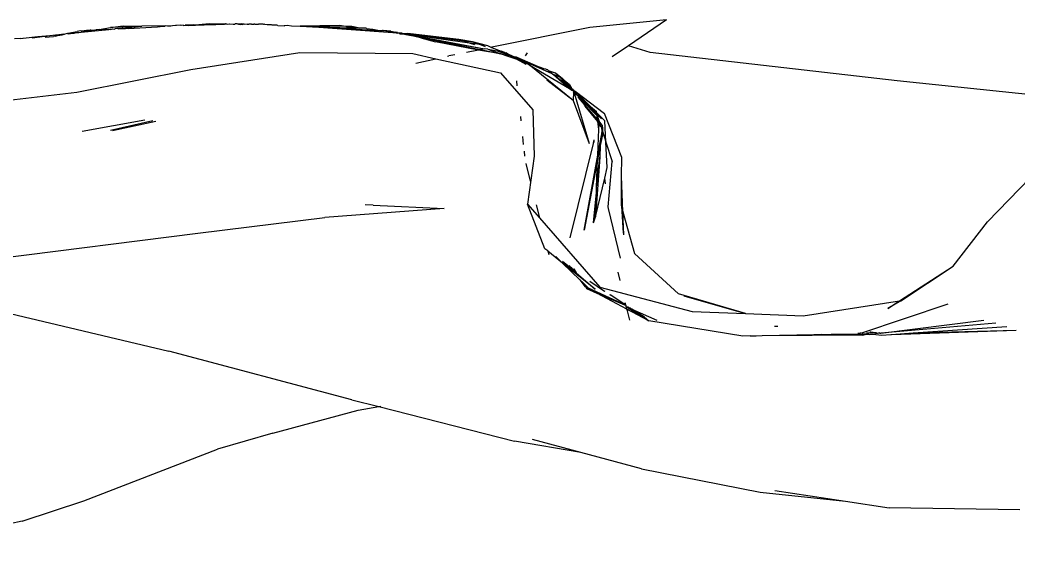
# Model space of a CAD drawing. Header units: millimetres. Extents: x -41292 to 298682, y -22072 to 33155.
# Drawn here: x 34449.2 to 34556.5, y -11868.1 to -11811.3 of the extents above; entities that cross this region are included whole.
import ezdxf

# ---------------------------------------------------------------- set-up
doc = ezdxf.new("R2010")
doc.units = ezdxf.units.MM

# ---------------------------------------------------------------- blocks, each defined once
blk = doc.blocks.new('rmfnasesx')
for p, q in [((61982, 3701.11), (61973.74, 3700.28)), ((61982, 3701.11), (61977.9, 3698.32)), ((61917.61, 3699.69), (61918.61, 3699.88)), ((61918.77, 3699.89), (61918.61, 3699.88)), ((61918.76, 3699.74), (61919.04, 3699.78)), ((61919, 3699.92), (61918.77, 3699.89)), ((61919.08, 3699.91), (61919, 3699.92)), ((61919.04, 3699.78), (61922, 3700.08)), ((61919.04, 3699.78), (61920.03, 3699.96)), ((61919.18, 3699.9), (61919.08, 3699.91)), ((61919.36, 3699.92), (61919.18, 3699.9)), ((61919.44, 3699.93), (61919.36, 3699.92)), ((61919.48, 3699.93), (61919.44, 3699.93)), ((61919.6, 3699.97), (61919.48, 3699.93)), ((61919.8, 3699.99), (61919.6, 3699.97)), ((61919.99, 3700), (61919.8, 3699.99)), ((61920.05, 3700.01), (61919.99, 3700)), ((61920.03, 3699.96), (61919.99, 3700)), ((61920.34, 3699.98), (61920.03, 3699.96)), ((61920.34, 3699.98), (61920.05, 3700.01)), ((61920.44, 3700.02), (61920.34, 3699.98)), ((61920.44, 3700.02), (61920.59, 3700.05)), ((61920.74, 3700.04), (61920.59, 3700.05)), ((61920.96, 3700.07), (61920.74, 3700.04)), ((61920.96, 3700.07), (61922.2, 3700.29)), ((61920.96, 3700.07), (61922, 3700.08)), ((61922, 3700.08), (61922.13, 3700.12)), ((61922.13, 3700.12), (61922.18, 3700.09)), ((61922.18, 3700.09), (61922.41, 3700.14)), ((61922.2, 3700.29), (61923.55, 3700.46)), ((61924.82, 3700.35), (61922.2, 3700.29)), ((61922.41, 3700.14), (61922.57, 3700.13)), ((61922.57, 3700.13), (61922.65, 3700.14)), ((61922.65, 3700.14), (61922.7, 3700.14)), ((61922.96, 3700.17), (61922.7, 3700.14)), ((61922.96, 3700.17), (61923.03, 3700.16)), ((61923.03, 3700.16), (61923.07, 3700.18)), ((61923.07, 3700.18), (61924.82, 3700.35)), ((61923.07, 3700.18), (61923.78, 3700.2)), ((61923.55, 3700.46), (61925.56, 3700.43)), ((61923.78, 3700.2), (61923.97, 3700.22)), ((61923.97, 3700.22), (61924.1, 3700.2)), ((61924.1, 3700.2), (61927.23, 3700.38)), ((61924.82, 3700.35), (61925.56, 3700.43)), ((61928.05, 3700.48), (61925.56, 3700.43)), ((61927.23, 3700.38), (61927.52, 3700.42)), ((61927.52, 3700.42), (61928.02, 3700.43)), ((61928.02, 3700.43), (61928.05, 3700.48)), ((61928.31, 3700.44), (61928.05, 3700.48)), ((61928.67, 3700.44), (61928.31, 3700.44)), ((61928.86, 3700.49), (61928.67, 3700.44)), ((61929.19, 3700.5), (61928.86, 3700.49)), ((61929.28, 3700.52), (61929.19, 3700.5)), ((61929.72, 3700.53), (61929.28, 3700.52)), ((61929.78, 3700.51), (61929.72, 3700.53)), ((61929.99, 3700.55), (61929.78, 3700.51)), ((61930.02, 3700.51), (61929.99, 3700.55)), ((61930.02, 3700.51), (61930.2, 3700.56)), ((61930.62, 3700.49), (61930.02, 3700.51)), ((61931.12, 3700.57), (61930.2, 3700.56)), ((61932.04, 3700.55), (61930.62, 3700.49)), ((61931.12, 3700.57), (61931.28, 3700.58)), ((61931.28, 3700.58), (61932.81, 3700.71)), ((61931.28, 3700.58), (61933.56, 3700.69)), ((61932.27, 3700.53), (61932.04, 3700.55)), ((61933.08, 3700.6), (61932.27, 3700.53)), ((61932.81, 3700.71), (61933.56, 3700.69)), ((61933.52, 3700.58), (61933.08, 3700.6)), ((61934.4, 3700.62), (61933.52, 3700.58)), ((61933.56, 3700.69), (61933.62, 3700.7)), ((61933.62, 3700.7), (61934.52, 3700.74)), ((61933.62, 3700.7), (61934.43, 3700.68)), ((61934.63, 3700.68), (61934.4, 3700.62)), ((61934.43, 3700.68), (61934.63, 3700.68)), ((61934.52, 3700.74), (61934.63, 3700.68)), ((61934.63, 3700.68), (61934.77, 3700.67)), ((61934.77, 3700.67), (61934.96, 3700.68)), ((61934.96, 3700.68), (61935, 3700.69)), ((61935, 3700.69), (61935.38, 3700.66)), ((61935.38, 3700.66), (61935.54, 3700.67)), ((61935.54, 3700.67), (61935.6, 3700.71)), ((61935.6, 3700.71), (61935.65, 3700.72)), ((61935.65, 3700.72), (61935.76, 3700.71)), ((61935.76, 3700.71), (61935.84, 3700.7)), ((61935.84, 3700.7), (61936.26, 3700.73)), ((61935.84, 3700.7), (61935.96, 3700.64)), ((61935.96, 3700.64), (61936.17, 3700.63)), ((61936.17, 3700.63), (61936.22, 3700.64)), ((61936.22, 3700.64), (61936.34, 3700.63)), ((61936.26, 3700.73), (61936.89, 3700.65)), ((61936.34, 3700.63), (61936.46, 3700.64)), ((61936.64, 3700.63), (61936.46, 3700.64)), ((61936.89, 3700.65), (61936.64, 3700.63)), ((61936.89, 3700.65), (61937.08, 3700.65)), ((61937.18, 3700.65), (61937.08, 3700.65)), ((61937.35, 3700.64), (61937.18, 3700.65)), ((61937.35, 3700.64), (61937.59, 3700.67)), ((61937.72, 3700.66), (61937.59, 3700.67)), ((61937.72, 3700.66), (61937.76, 3700.66)), ((61937.76, 3700.66), (61937.83, 3700.66)), ((61937.83, 3700.66), (61938.02, 3700.67)), ((61938.02, 3700.67), (61938.11, 3700.67)), ((61938.25, 3700.66), (61938.11, 3700.67)), ((61938.31, 3700.65), (61938.25, 3700.66)), ((61938.37, 3700.65), (61938.31, 3700.65)), ((61938.44, 3700.65), (61938.37, 3700.65)), ((61938.51, 3700.65), (61938.44, 3700.65)), ((61938.6, 3700.64), (61938.51, 3700.65)), ((61938.65, 3700.62), (61938.6, 3700.64)), ((61938.7, 3700.64), (61938.65, 3700.62)), ((61938.78, 3700.62), (61938.7, 3700.64)), ((61939.02, 3700.58), (61938.78, 3700.62)), ((61939.12, 3700.59), (61939.02, 3700.58)), ((61939.29, 3700.58), (61939.12, 3700.59)), ((61939.5, 3700.58), (61939.29, 3700.58)), ((61939.58, 3700.56), (61939.5, 3700.58)), ((61939.73, 3700.56), (61939.58, 3700.56)), ((61939.88, 3700.55), (61939.73, 3700.56)), ((61940.06, 3700.56), (61939.88, 3700.55)), ((61940.18, 3700.51), (61940.06, 3700.56)), ((61940.18, 3700.51), (61940.88, 3700.48)), ((61940.88, 3700.48), (61940.91, 3700.52)), ((61940.91, 3700.52), (61940.95, 3700.52)), ((61940.95, 3700.52), (61941.19, 3700.54)), ((61941.19, 3700.54), (61941.66, 3700.46)), ((61941.66, 3700.46), (61942.59, 3700.43)), ((61946.77, 3700.51), (61942.59, 3700.43)), ((61953.06, 3699.67), (61942.59, 3700.43)), ((61942.59, 3700.43), (61949.95, 3700.04)), ((61942.59, 3700.43), (61949, 3700.24)), ((61947.5, 3700.42), (61942.59, 3700.43)), ((61947.5, 3700.42), (61946.77, 3700.51)), ((61947.53, 3700.41), (61947.5, 3700.42)), ((61947.58, 3700.41), (61947.53, 3700.41)), ((61948.13, 3700.4), (61947.58, 3700.41)), ((61947.58, 3700.41), (61949, 3700.24)), ((61949, 3700.24), (61948.13, 3700.4)), ((61949.07, 3700.23), (61949, 3700.24)), ((61949.16, 3700.23), (61949.07, 3700.23)), ((61949.21, 3700.22), (61949.16, 3700.23)), ((61949.65, 3700.21), (61949.21, 3700.22)), ((61949.77, 3700.2), (61949.65, 3700.21)), ((61949.77, 3700.2), (61950.32, 3700.12)), ((61949.95, 3700.04), (61951.13, 3699.98)), ((61950.32, 3700.12), (61950.39, 3700.12)), ((61950.39, 3700.12), (61951.13, 3699.98)), ((61951.13, 3699.98), (61951.17, 3699.97)), ((61951.17, 3699.97), (61951.37, 3699.97)), ((61951.37, 3699.97), (61951.45, 3699.96)), ((61951.5, 3699.96), (61951.45, 3699.96)), ((61951.54, 3699.95), (61951.5, 3699.96)), ((61951.77, 3699.94), (61951.54, 3699.95)), ((61951.8, 3699.94), (61951.77, 3699.94)), ((61951.8, 3699.94), (61951.85, 3699.89)), ((61951.9, 3699.93), (61951.8, 3699.94)), ((61952.63, 3699.79), (61951.85, 3699.89)), ((61952.34, 3699.91), (61951.9, 3699.93)), ((61952.34, 3699.91), (61952.86, 3699.81)), ((61952.63, 3699.79), (61952.86, 3699.81)), ((61952.63, 3699.79), (61953.06, 3699.67)), ((61953.06, 3699.77), (61952.86, 3699.81)), ((61953.06, 3699.77), (61953.47, 3699.73)), ((61973.74, 3700.28), (61963.2, 3698.16)), ((61912.5, 3699.11), (61911.87, 3699.08)), ((61912.5, 3699.11), (61912.76, 3699.16)), ((61912.76, 3699.16), (61912.78, 3699.13)), ((61912.78, 3699.13), (61914.36, 3699.32)), ((61913.76, 3699.18), (61915.64, 3699.43)), ((61914.36, 3699.32), (61915.64, 3699.43)), ((61915.14, 3699.26), (61916.04, 3699.31)), ((61915.64, 3699.43), (61916.27, 3699.51)), ((61916.26, 3699.37), (61916.04, 3699.31)), ((61916.26, 3699.37), (61916.94, 3699.56)), ((61916.95, 3699.47), (61916.26, 3699.37)), ((61916.27, 3699.51), (61916.94, 3699.56)), ((61916.94, 3699.56), (61917.13, 3699.6)), ((61917.07, 3699.51), (61916.95, 3699.47)), ((61917.27, 3699.59), (61917.07, 3699.51)), ((61917.13, 3699.6), (61917.27, 3699.59)), ((61917.56, 3699.64), (61917.27, 3699.59)), ((61917.61, 3699.69), (61917.56, 3699.64)), ((61917.56, 3699.64), (61917.65, 3699.6)), ((61917.65, 3699.6), (61917.88, 3699.65)), ((61917.88, 3699.65), (61918.03, 3699.67)), ((61918.03, 3699.67), (61918.09, 3699.69)), ((61918.09, 3699.69), (61918.22, 3699.7)), ((61918.22, 3699.7), (61918.26, 3699.69)), ((61918.26, 3699.69), (61918.54, 3699.74)), ((61918.54, 3699.74), (61918.76, 3699.74)), ((61953.22, 3699.66), (61953.06, 3699.67)), ((61953.22, 3699.66), (61953.36, 3699.62)), ((61953.36, 3699.62), (61953.47, 3699.61)), ((61953.47, 3699.73), (61953.57, 3699.68)), ((61953.95, 3699.51), (61953.47, 3699.61)), ((61953.47, 3699.61), (61954.06, 3699.59)), ((61953.57, 3699.68), (61954.06, 3699.59)), ((61953.57, 3699.68), (61954.15, 3699.65)), ((61955.18, 3699.3), (61953.95, 3699.51)), ((61954.06, 3699.59), (61954.17, 3699.57)), ((61954.15, 3699.65), (61959.95, 3698.91)), ((61959.67, 3699), (61954.15, 3699.65)), ((61954.24, 3699.56), (61954.17, 3699.57)), ((61954.24, 3699.56), (61954.3, 3699.54)), ((61954.3, 3699.54), (61954.46, 3699.51)), ((61954.46, 3699.51), (61957.07, 3698.96)), ((61954.46, 3699.51), (61955.18, 3699.3)), ((61954.46, 3699.51), (61962.43, 3698.01)), ((61960.8, 3698.62), (61954.46, 3699.51)), ((61955.58, 3699.18), (61955.18, 3699.3)), ((61955.58, 3699.18), (61957.13, 3698.75)), ((61961.9, 3697.9), (61955.58, 3699.18)), ((61955.58, 3699.18), (61957.07, 3698.96)), ((61957.07, 3698.96), (61961.9, 3697.9)), ((61957.07, 3698.96), (61962.43, 3698.01)), ((61961.76, 3697.87), (61957.13, 3698.75)), ((61961.13, 3698.76), (61959.67, 3699)), ((61959.95, 3698.91), (61959.67, 3699)), ((61959.98, 3698.9), (61959.95, 3698.91)), ((61960.8, 3698.62), (61959.98, 3698.9)), ((61959.98, 3698.9), (61961.13, 3698.76)), ((61962.77, 3698.33), (61961.13, 3698.76)), ((61961.13, 3698.76), (61961.95, 3698.45)), ((61930.81, 3695.76), (61942.55, 3697.62)), ((61942.55, 3697.62), (61954.71, 3697.49)), ((61961.76, 3697.87), (61960.48, 3697.61)), ((61961.36, 3698.42), (61960.8, 3698.62)), ((61961.95, 3698.45), (61960.8, 3698.62)), ((61961.9, 3697.9), (61961.76, 3697.87)), ((61964.18, 3697.45), (61961.76, 3697.87)), ((61961.99, 3697.92), (61961.9, 3697.9)), ((61961.95, 3698.45), (61962.49, 3698.25)), ((61962.77, 3698.33), (61961.95, 3698.45)), ((61962.43, 3698.01), (61961.99, 3697.92)), ((61961.99, 3697.92), (61964.18, 3697.45)), ((61962.76, 3697.95), (61962.43, 3698.01)), ((61962.76, 3697.95), (61964.18, 3697.45)), ((61962.76, 3697.95), (61963.76, 3697.77)), ((61963.13, 3698.15), (61962.77, 3698.33)), ((61963.17, 3698.14), (61963.13, 3698.15)), ((61963.2, 3698.16), (61963.17, 3698.14)), ((61963.17, 3698.14), (61964.22, 3697.75)), ((61963.76, 3697.77), (61965.16, 3697.28)), ((61964.25, 3697.68), (61963.76, 3697.77)), ((61964.49, 3697.64), (61964.22, 3697.75)), ((61964.25, 3697.68), (61965.16, 3697.28)), ((61964.25, 3697.68), (61964.49, 3697.64)), ((61964.53, 3697.63), (61964.49, 3697.64)), ((61964.53, 3697.63), (61964.59, 3697.6)), ((61977.9, 3698.32), (61976.15, 3697.14)), ((61980.23, 3697.62), (61977.9, 3698.32)), ((62006.82, 3694.55), (61980.23, 3697.62)), ((61954.71, 3697.49), (61957.19, 3696.93)), ((61955.02, 3696.47), (61957.19, 3696.93)), ((61957.19, 3696.93), (61964.12, 3695.4)), ((61958.44, 3697.2), (61958.58, 3697.23)), ((61959.22, 3697.36), (61958.58, 3697.23)), ((61964.25, 3697.44), (61964.18, 3697.45)), ((61964.29, 3697.42), (61964.25, 3697.44)), ((61964.36, 3697.4), (61964.29, 3697.42)), ((61964.43, 3697.37), (61964.36, 3697.4)), ((61964.49, 3697.35), (61964.43, 3697.37)), ((61964.49, 3697.35), (61965.88, 3696.88)), ((61965.15, 3697.25), (61964.49, 3697.35)), ((61964.59, 3697.6), (61964.72, 3697.55)), ((61964.72, 3697.55), (61965.59, 3697.15)), ((61965.16, 3697.28), (61964.72, 3697.55)), ((61965.18, 3697.23), (61965.15, 3697.25)), ((61965.16, 3697.28), (61965.18, 3697.23)), ((61965.18, 3697.23), (61965.24, 3697.21)), ((61965.24, 3697.21), (61965.28, 3697.21)), ((61965.28, 3697.21), (61965.34, 3697.2)), ((61965.34, 3697.2), (61965.37, 3697.19)), ((61965.37, 3697.19), (61965.56, 3697.09)), ((61965.59, 3697.15), (61965.37, 3697.19)), ((61965.56, 3697.09), (61965.74, 3697.02)), ((61965.59, 3697.15), (61966.1, 3696.92)), ((61965.87, 3697.09), (61965.59, 3697.15)), ((61965.74, 3697.02), (61966.1, 3696.92)), ((61965.88, 3696.88), (61965.74, 3697.02)), ((61965.91, 3697.06), (61965.87, 3697.09)), ((61965.94, 3696.85), (61965.88, 3696.88)), ((61965.94, 3697.05), (61965.91, 3697.06)), ((61965.94, 3697.05), (61966.1, 3696.92)), ((61968.24, 3696.07), (61965.94, 3697.05)), ((61966.88, 3696.32), (61965.94, 3696.85)), ((61965.94, 3696.85), (61966.27, 3696.79)), ((61966.27, 3696.79), (61966.1, 3696.92)), ((61966.41, 3696.69), (61966.27, 3696.79)), ((61966.45, 3696.75), (61966.36, 3696.8)), ((61966.88, 3696.32), (61966.41, 3696.69)), ((61967.21, 3696.26), (61966.41, 3696.69)), ((61966.45, 3696.75), (61966.52, 3696.73)), ((61966.52, 3696.73), (61966.62, 3696.68)), ((61966.62, 3696.68), (61966.7, 3696.6)), ((61966.7, 3696.6), (61966.77, 3696.56)), ((61966.87, 3696.53), (61966.77, 3696.56)), ((61967, 3697.55), (61966.78, 3697.23)), ((61918.56, 3693.32), (61930.81, 3695.76)), ((61967.14, 3696.45), (61966.87, 3696.53)), ((61967.29, 3696.38), (61967.14, 3696.45)), ((61971.97, 3692.44), (61967.21, 3696.26)), ((61967.21, 3696.26), (61971.54, 3693.73)), ((61968.24, 3696.07), (61967.29, 3696.38)), ((61969.69, 3695.3), (61967.29, 3696.38)), ((61968.55, 3695.96), (61968.24, 3696.07)), ((61968.8, 3695.86), (61968.55, 3695.96)), ((61969.02, 3695.8), (61968.8, 3695.86)), ((61969.15, 3695.74), (61969.02, 3695.8)), ((61969.2, 3695.74), (61969.15, 3695.74)), ((61969.22, 3695.72), (61969.15, 3695.74)), ((61969.22, 3695.72), (61969.2, 3695.74)), ((61969.27, 3695.68), (61969.22, 3695.72)), ((61969.29, 3695.63), (61969.27, 3695.68)), ((61969.29, 3695.63), (61969.64, 3695.37)), ((61970.05, 3695.39), (61969.29, 3695.63)), ((61964.12, 3695.4), (61967.61, 3691.43)), ((61965.86, 3694.54), (61965.91, 3694.03)), ((61971.97, 3692.44), (61969.13, 3694.61)), ((61969.64, 3695.37), (61969.69, 3695.3)), ((61969.69, 3695.3), (61969.72, 3695.27)), ((61969.72, 3695.27), (61969.76, 3695.26)), ((61969.76, 3695.26), (61969.79, 3695.24)), ((61969.79, 3695.24), (61969.83, 3695.22)), ((61969.83, 3695.22), (61971.54, 3693.73)), ((61969.83, 3695.22), (61971.28, 3694.11)), ((61970.5, 3694.93), (61969.83, 3695.22)), ((61970.81, 3694.78), (61970.05, 3695.39)), ((61970.5, 3694.93), (61970.05, 3695.39)), ((61970.58, 3694.89), (61970.5, 3694.93)), ((61971.22, 3694.28), (61970.58, 3694.89)), ((61970.81, 3694.78), (61970.58, 3694.89)), ((61971.28, 3694.11), (61970.58, 3694.89)), ((61970.81, 3694.78), (61971.54, 3694.14)), ((61971.69, 3693.91), (61970.81, 3694.78)), ((61970.81, 3694.78), (61971.22, 3694.28)), ((62045.13, 3690.52), (62006.82, 3694.55)), ((61897.7, 3690.89), (61918.56, 3693.32)), ((61971.22, 3694.28), (61971.3, 3694.22)), ((61971.28, 3694.11), (61971.47, 3693.97)), ((61971.3, 3694.22), (61971.47, 3693.97)), ((61971.69, 3693.91), (61971.3, 3694.22)), ((61971.47, 3693.97), (61971.5, 3693.95)), ((61971.5, 3693.95), (61971.53, 3693.91)), ((61971.53, 3693.91), (61971.57, 3693.89)), ((61971.54, 3694.14), (61971.69, 3693.91)), ((61971.54, 3693.73), (61971.82, 3693.56)), ((61971.57, 3693.89), (61971.7, 3693.74)), ((61971.77, 3693.83), (61971.69, 3693.91)), ((61971.7, 3693.74), (61971.82, 3693.56)), ((61971.7, 3693.74), (61971.81, 3693.74)), ((61971.76, 3693.8), (61971.77, 3693.83)), ((61971.81, 3693.74), (61971.76, 3693.8)), ((61971.81, 3693.74), (61971.84, 3693.69)), ((61971.82, 3693.56), (61971.98, 3693.46)), ((61971.84, 3693.69), (61971.9, 3693.67)), ((61971.9, 3693.67), (61971.93, 3693.62)), ((61971.93, 3693.62), (61972.01, 3693.56)), ((61972, 3693.33), (61971.97, 3692.44)), ((61972.01, 3693.56), (61971.98, 3693.46)), ((61971.98, 3693.46), (61972.01, 3693.44)), ((61972, 3693.33), (61972.01, 3693.44)), ((61972, 3693.33), (61972.06, 3693.27)), ((61972.06, 3693.49), (61972.01, 3693.56)), ((61972.25, 3693.19), (61972.01, 3693.44)), ((61972.06, 3693.49), (61972.16, 3693.44)), ((61972.8, 3692.8), (61972.16, 3693.44)), ((61972.16, 3693.44), (61975.31, 3691.04)), ((61971.97, 3692.44), (61973.66, 3687.79)), ((61972.06, 3693.27), (61973.66, 3687.79)), ((61972.06, 3693.27), (61972.12, 3693.24)), ((61972.12, 3693.24), (61972.24, 3693.14)), ((61972.24, 3693.14), (61972.26, 3693.11)), ((61972.39, 3693), (61972.25, 3693.19)), ((61972.26, 3693.11), (61972.39, 3693)), ((61972.53, 3692.91), (61972.39, 3693)), ((61972.51, 3692.85), (61972.39, 3693)), ((61972.52, 3692.76), (61972.51, 3692.85)), ((61972.52, 3692.76), (61972.95, 3692.39)), ((61972.95, 3692.26), (61972.52, 3692.76)), ((61972.6, 3692.83), (61972.53, 3692.91)), ((61972.71, 3692.73), (61972.6, 3692.83)), ((61974.51, 3690.95), (61972.71, 3692.73)), ((61972.71, 3692.73), (61973.18, 3692.33)), ((61973.81, 3691.8), (61972.8, 3692.8)), ((61972.8, 3692.8), (61973.18, 3692.33)), ((61972.95, 3692.39), (61974.53, 3690.77)), ((61972.95, 3692.26), (61973.24, 3691.83)), ((61974.57, 3690.39), (61972.95, 3692.26)), ((61973.18, 3692.33), (61973.81, 3691.8)), ((61973.18, 3692.33), (61974.51, 3690.95)), ((61967.61, 3691.43), (61967.74, 3686.43)), ((61974.6, 3690.17), (61973.24, 3691.83)), ((61973.81, 3691.8), (61974.47, 3691.24)), ((61974.5, 3691.11), (61973.81, 3691.8)), ((61974.5, 3691.11), (61974.47, 3691.24)), ((61919.15, 3689.13), (61925.88, 3690.35)), ((61926.75, 3690.25), (61922.17, 3689.22)), ((61922.41, 3689.22), (61927.06, 3690.22)), ((61966.27, 3690.7), (61966.32, 3690.26)), ((61974.51, 3690.95), (61974.5, 3691.11)), ((61975.36, 3690.25), (61974.5, 3691.11)), ((61974.53, 3690.77), (61974.51, 3690.95)), ((61974.59, 3690.87), (61974.51, 3690.95)), ((61974.53, 3690.77), (61974.62, 3690.68)), ((61974.57, 3690.39), (61974.53, 3690.77)), ((61974.58, 3690.35), (61974.57, 3690.39)), ((61974.6, 3690.17), (61974.58, 3690.35)), ((61974.68, 3690.23), (61974.58, 3690.35)), ((61974.62, 3690.68), (61974.59, 3690.87)), ((61974.99, 3690.47), (61974.59, 3690.87)), ((61974.6, 3690.17), (61974.73, 3690.01)), ((61974.7, 3689.35), (61974.6, 3690.17)), ((61974.79, 3690.12), (61974.62, 3690.68)), ((61974.62, 3690.68), (61974.68, 3690.23)), ((61974.68, 3690.23), (61974.73, 3690.01)), ((61974.79, 3690.12), (61974.68, 3690.23)), ((61974.8, 3690.09), (61974.79, 3690.12)), ((61974.84, 3690.05), (61974.8, 3690.09)), ((61977.17, 3686.31), (61975.31, 3691.04)), ((61975.47, 3687.99), (61975.36, 3690.25)), ((61974.6, 3686.54), (61974.7, 3689.35)), ((61974.7, 3689.35), (61974.72, 3689.89)), ((61974.73, 3690.01), (61974.72, 3689.89)), ((61974.96, 3689.58), (61974.72, 3689.89)), ((61974.96, 3689.58), (61974.84, 3690.05)), ((61975.07, 3689.78), (61974.84, 3690.05)), ((61974.96, 3689.58), (61975.04, 3689.47)), ((61975.03, 3689.35), (61974.99, 3688.69)), ((61974.99, 3688.69), (61975.1, 3689.13)), ((61975.03, 3689.35), (61975.04, 3689.47)), ((61975.03, 3689.35), (61975.09, 3689.24)), ((61975.07, 3689.78), (61975.04, 3689.47)), ((61975.11, 3689.38), (61975.04, 3689.47)), ((61975.07, 3689.78), (61975.11, 3689.38)), ((61975.11, 3689.38), (61975.09, 3689.24)), ((61975.09, 3689.24), (61975.1, 3689.21)), ((61975.1, 3689.21), (61975.09, 3689.17)), ((61975.09, 3689.17), (61975.1, 3689.13)), ((61975.1, 3689.13), (61975.09, 3688.75)), ((61975.1, 3689.13), (61975.47, 3687.99)), ((61966.5, 3688.55), (61966.59, 3687.71)), ((61971.63, 3677.66), (61974.17, 3687.94)), ((61974.17, 3688.18), (61974.11, 3687.92)), ((61974.17, 3688.18), (61974.17, 3687.94)), ((61974.6, 3686.54), (61974.95, 3688.49)), ((61975.09, 3688.75), (61974.93, 3687.9)), ((61974.95, 3688.49), (61974.93, 3687.9)), ((61974.95, 3688.49), (61974.99, 3688.69)), ((61975.48, 3687.94), (61975.47, 3687.99)), ((61975.61, 3685.21), (61975.48, 3687.94)), ((61975.48, 3687.94), (61976.13, 3685.87)), ((61966.67, 3686.98), (61966.73, 3686.43)), ((61974.87, 3687.59), (61974.58, 3686.06)), ((61974.87, 3687.59), (61974.82, 3686.33)), ((61974.93, 3687.9), (61974.87, 3687.59)), ((61967.74, 3686.43), (61967.04, 3681.27)), ((61973.15, 3678.46), (61974.6, 3686.54)), ((61974.58, 3686.06), (61973.15, 3678.46)), ((61974.82, 3686.33), (61974.36, 3679.89)), ((61974.48, 3683.05), (61974.82, 3686.33)), ((61974.48, 3683.05), (61974.58, 3686.06)), ((61974.58, 3686.06), (61974.6, 3686.54)), ((61975.73, 3680.97), (61976.13, 3685.87)), ((61977.16, 3684.27), (61977.17, 3686.31)), ((61966.85, 3685.64), (61967.32, 3683.76)), ((61975.35, 3684.08), (61975.61, 3685.21)), ((61974.36, 3679.89), (61975.35, 3684.08)), ((61975.42, 3683.47), (61975.35, 3684.08)), ((61977.14, 3681.09), (61977.16, 3684.27)), ((61977.31, 3680.45), (61977.16, 3684.27)), ((62016.51, 3679.38), (62021.12, 3684.12)), ((61974.46, 3682.54), (61974.48, 3683.05)), ((61974.15, 3679.27), (61974.46, 3682.54)), ((61974.36, 3679.89), (61974.46, 3682.54)), ((61958.06, 3680.81), (61945.23, 3679.85)), ((61950.43, 3681.16), (61949.58, 3681.19)), ((61950.43, 3681.16), (61958.06, 3680.81)), ((61968.92, 3676.46), (61967.04, 3681.27)), ((61967.04, 3681.27), (61968.33, 3679.79)), ((61967.98, 3681.18), (61968.33, 3679.79)), ((61975.74, 3680.81), (61975.73, 3680.97)), ((61977.05, 3675.46), (61975.74, 3680.81)), ((61977.14, 3681.09), (61977.32, 3678.14)), ((61977.14, 3681.09), (61977.31, 3680.45)), ((61977.41, 3677.97), (61977.31, 3680.45)), ((61977.31, 3680.45), (61978.54, 3675.97)), ((61931.57, 3678.16), (61945.23, 3679.85)), ((61968.33, 3679.79), (61974.83, 3672.34)), ((61974.15, 3679.27), (61974.36, 3679.89)), ((62012.84, 3674.61), (62016.51, 3679.38)), ((61903.51, 3674.61), (61931.57, 3678.16)), ((61969.23, 3676.25), (61968.92, 3676.46)), ((61969.23, 3676.25), (61969.24, 3676.2)), ((61969.24, 3676.2), (61969.33, 3675.85)), ((61970.82, 3674.93), (61969.24, 3676.2)), ((61970.82, 3674.93), (61970.1, 3675.64)), ((61970.82, 3675.14), (61971.72, 3674.36)), ((61983.3, 3671.61), (61978.54, 3675.97)), ((61974.32, 3672.13), (61970.82, 3674.93)), ((61972.68, 3673.12), (61970.82, 3674.93)), ((61971.48, 3674.68), (61971.72, 3674.36)), ((61972.14, 3674), (61971.72, 3674.5)), ((61971.72, 3674.36), (61972.14, 3674)), ((61972.28, 3673.88), (61972, 3674.31)), ((61972.02, 3674.3), (61972.28, 3673.88)), ((61972.14, 3674), (61972.28, 3673.88)), ((62007.05, 3670.85), (62012.84, 3674.61)), ((62007.2, 3670.87), (62012.84, 3674.61)), ((61972.28, 3673.88), (61974.32, 3672.13)), ((61972.68, 3673.12), (61973.26, 3672.37)), ((61972.99, 3672.82), (61972.68, 3673.12)), ((61973.73, 3672.96), (61975.33, 3671.89)), ((61976.74, 3673.96), (61976.96, 3673.05)), ((61973.26, 3672.37), (61972.99, 3672.82)), ((61973.59, 3672.23), (61972.99, 3672.82)), ((61973.28, 3672.35), (61973.26, 3672.37)), ((61973.28, 3672.35), (61973.31, 3672.34)), ((61973.31, 3672.34), (61973.4, 3672.2)), ((61973.59, 3672.23), (61973.31, 3672.34)), ((61974.5, 3671.7), (61973.31, 3672.34)), ((61973.4, 3672.2), (61974.5, 3671.7)), ((61977.64, 3670.35), (61973.59, 3672.23)), ((61974.83, 3672.34), (61984.75, 3669.71)), ((61975.38, 3671.88), (61975.33, 3671.89)), ((61977.73, 3669.97), (61974.5, 3671.7)), ((61974.5, 3671.7), (61977.64, 3670.35)), ((61975.85, 3671.55), (61975.95, 3671.51)), ((61977.62, 3670.41), (61975.95, 3671.51)), ((61990.48, 3669.48), (61983.3, 3671.61)), ((61983.87, 3671.39), (61990.48, 3669.48)), ((61996.69, 3669.23), (62007.05, 3670.85)), ((62007.2, 3670.87), (62005.79, 3670.03)), ((62005.79, 3670.03), (62007.05, 3670.85)), ((62007.05, 3670.85), (62007.2, 3670.87)), ((61908.6, 3670.15), (61928.45, 3665.44)), ((61977.62, 3670.41), (61977.56, 3670.65)), ((61977.64, 3670.35), (61977.62, 3670.41)), ((61977.66, 3670.26), (61977.64, 3670.35)), ((61977.73, 3669.97), (61977.66, 3670.26)), ((61977.66, 3670.26), (61980.1, 3668.7)), ((61977.66, 3670.26), (61977.82, 3670.23)), ((61977.78, 3669.85), (61977.73, 3669.97)), ((61980.1, 3668.7), (61977.73, 3669.97)), ((61977.78, 3669.85), (61977.78, 3669.79)), ((61978.05, 3668.77), (61977.78, 3669.79)), ((61978.05, 3668.77), (61977.8, 3669.78)), ((61977.82, 3670.23), (61978.01, 3670.1)), ((61978.01, 3670.1), (61978.1, 3670.1)), ((61978.1, 3670.1), (61978.28, 3669.98)), ((61978.28, 3669.98), (61980.94, 3668.77)), ((61979.63, 3669.09), (61978.28, 3669.98)), ((61984.75, 3669.71), (61990.48, 3669.48)), ((62002.89, 3667.39), (62012.28, 3670.55)), ((61979.63, 3669.09), (61980.1, 3668.7)), ((61990.21, 3667.06), (61980.1, 3668.7)), ((61990.48, 3669.48), (61996.69, 3669.23)), ((62005.06, 3667.38), (62016.12, 3668.76)), ((61993.97, 3668.08), (61993.6, 3668.11)), ((62017.41, 3668.45), (62005.06, 3667.38)), ((62006.18, 3667.24), (62019.6, 3667.7)), ((62008.54, 3667.41), (62018.59, 3668.1)), ((62008.54, 3667.41), (62019.6, 3667.7)), ((61991, 3667.08), (61990.21, 3667.06)), ((61991.07, 3667.06), (61991, 3667.08)), ((61991.04, 3667.07), (61991, 3667.08)), ((61991.35, 3667.07), (61991.07, 3667.06)), ((61991.62, 3667.07), (61991.35, 3667.07)), ((61992.29, 3667.1), (61991.62, 3667.07)), ((61999.69, 3667.23), (61992.29, 3667.1)), ((62003.08, 3667.18), (61992.29, 3667.1)), ((61997.9, 3667.25), (61998.71, 3667.27)), ((61998.71, 3667.27), (61999.69, 3667.23)), ((61999.78, 3667.23), (61999.69, 3667.23)), ((62001.07, 3667.25), (61999.78, 3667.23)), ((62001.12, 3667.25), (62001.07, 3667.25)), ((62002.56, 3667.28), (62001.12, 3667.25)), ((62001.12, 3667.25), (62003.08, 3667.18)), ((62002.82, 3667.36), (62002.56, 3667.28)), ((62002.56, 3667.28), (62002.79, 3667.23)), ((62002.59, 3667.38), (62002.82, 3667.36)), ((62002.79, 3667.23), (62003.08, 3667.18)), ((62002.79, 3667.23), (62003.38, 3667.23)), ((62002.89, 3667.39), (62002.82, 3667.36)), ((62003.03, 3667.35), (62003.76, 3667.29)), ((62003.08, 3667.18), (62003.38, 3667.23)), ((62003.81, 3667.22), (62003.38, 3667.23)), ((62004.23, 3667.36), (62003.5, 3667.42)), ((62003.81, 3667.22), (62003.9, 3667.28)), ((62003.96, 3667.48), (62003.86, 3667.47)), ((62003.9, 3667.28), (62004.18, 3667.26)), ((62004.49, 3667.41), (62003.96, 3667.48)), ((62004.18, 3667.26), (62004.47, 3667.35)), ((62004.18, 3667.26), (62005.15, 3667.18)), ((62004.65, 3667.33), (62004.47, 3667.35)), ((62004.59, 3667.42), (62004.49, 3667.41)), ((62004.75, 3667.38), (62004.65, 3667.33)), ((62004.82, 3667.35), (62004.75, 3667.38)), ((62004.88, 3667.4), (62004.82, 3667.35)), ((62004.88, 3667.4), (62004.83, 3667.39)), ((62004.93, 3667.36), (62004.88, 3667.4)), ((62004.93, 3667.36), (62005.06, 3667.38)), ((62005.15, 3667.18), (62006.14, 3667.25)), ((62006.14, 3667.25), (62006.18, 3667.24)), ((62006.18, 3667.24), (62008.54, 3667.41)), ((61948.16, 3660.21), (61928.45, 3665.44)), ((61948.16, 3660.21), (61951.03, 3659.48)), ((61939.64, 3656.62), (61948.84, 3659.09)), ((61948.84, 3659.09), (61951.03, 3659.48)), ((61951.03, 3659.48), (61951.28, 3659.52)), ((61951.03, 3659.48), (61965.65, 3655.74)), ((61939.64, 3656.62), (61933.71, 3654.89)), ((61972.78, 3654.53), (61965.65, 3655.74)), ((61972.78, 3654.53), (61967.58, 3655.93)), ((61919.3, 3649.32), (61933.71, 3654.89)), ((61979.3, 3652.77), (61972.78, 3654.53)), ((61979.3, 3652.77), (61992.06, 3650.26)), ((61993.63, 3650.43), (62001.26, 3649.27)), ((61912.69, 3647.14), (61919.3, 3649.32)), ((61992.06, 3650.26), (62001.26, 3649.27)), ((62001.26, 3649.27), (62005.93, 3648.57)), ((62020.01, 3648.35), (62005.93, 3648.57)), ((61912.69, 3647.14), (61900.11, 3644.34))]:
    blk.add_line(p, q)

msp = doc.modelspace()

# ---------------------------------------------------------------- block references
msp.add_blockref('rmfnasesx', (-27463.27, -15512.43))

doc.saveas('drawing.dxf')
